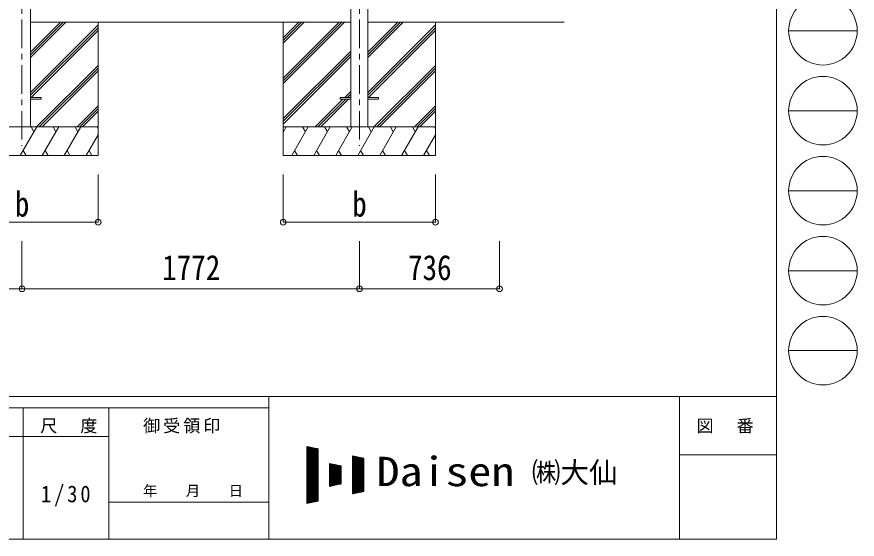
# Model space of a CAD drawing. Units: millimetres at full size, sheet at 1:30. Extents: x -8432 to 8432, y -5820 to 5820.
# Drawn here: x 4018 to 8432, y -5820 to -3077 of the extents above; entities that cross this region are included whole.
import ezdxf
from ezdxf.enums import TextEntityAlignment as Align

# ---------------------------------------------------------------- set-up
doc = ezdxf.new("R2010")
doc.units = ezdxf.units.MM
doc.header["$LTSCALE"] = 30
doc.header["$PDMODE"] = 32
doc.header["$PDSIZE"] = 30
doc.linetypes.add('CHAIN1', pattern=[8, 5, -1, 1, -1])
for name, color, linetype, lineweight in [('0-0_0', 7, 'Continuous', 9), ('0-1_本体', 5, 'CHAIN1', 9), ('0-3_ELV2', 4, 'Continuous', 9), ('0-6_OTH_LINE', 6, 'Continuous', 9), ('F-0_240', 7, 'Continuous', 9)]:
    doc.layers.add(name, color=color, linetype=linetype, lineweight=lineweight)
doc.styles.add('ＭＳ ゴシック', font='')
doc.styles.get('ＭＳ ゴシック').set_extended_font_data('MS Gothic')

msp = doc.modelspace()

# ---------------------------------------------------------------- linework, layer by layer
at = {"layer": '0-0_0'}
for p, q in [((4090.57, -3105.19), (5772.17, -3105.19)), ((4090.57, -3290.82), (4276.2, -3105.19)), ((4090.57, -3276.67), (4262.06, -3105.19)), ((4090.57, -3262.53), (4247.92, -3105.19)), ((4090.57, -3474.66), (4445.37, -3119.86)), ((4445.37, -3105.19), (4445.37, -3805.18)), ((5417.37, -3105.19), (5417.37, -3805.18)), ((5417.37, -3399.36), (5711.55, -3105.19)), ((5417.37, -3413.5), (5725.7, -3105.19)), ((5417.37, -3427.65), (5739.84, -3105.19)), ((5417.37, -3215.52), (5527.7, -3105.19)), ((5417.37, -3201.37), (5513.56, -3105.19)), ((5417.37, -3187.23), (5499.42, -3105.19)), ((5862.57, -3105.19), (6893.37, -3105.19)), ((5862.57, -3290.82), (6048.2, -3105.19)), ((5862.57, -3276.67), (6034.06, -3105.19)), ((5862.57, -3262.53), (6019.92, -3105.19)), ((5862.57, -3474.66), (6217.37, -3119.86)), ((6217.37, -3105.19), (6217.37, -3805.18)), ((4090.57, -3488.8), (4445.37, -3134.01)), ((4092.83, -3500.69), (4445.37, -3148.15)), ((5862.57, -3488.8), (6217.37, -3134.01)), ((5864.83, -3500.69), (6217.37, -3148.15)), ((5417.37, -3611.49), (5772.17, -3256.7)), ((5417.37, -3625.64), (5772.17, -3270.84)), ((5417.37, -3639.78), (5772.17, -3284.98)), ((4122.18, -3655.18), (4445.37, -3332)), ((4136.32, -3655.18), (4445.37, -3346.14)), ((5894.18, -3655.18), (6217.37, -3332)), ((5908.32, -3655.18), (6217.37, -3346.14)), ((4150.47, -3655.18), (4445.37, -3360.28)), ((5922.47, -3655.18), (6217.37, -3360.28)), ((5740.31, -3500.69), (5772.17, -3468.83)), ((5754.46, -3500.69), (5772.17, -3482.97)), ((5585.81, -3655.18), (5731.31, -3509.69)), ((5599.96, -3655.18), (5745.46, -3509.69)), ((5614.1, -3655.18), (5759.6, -3509.69)), ((5768.6, -3500.69), (5772.17, -3497.11)), ((4334.31, -3655.18), (4445.37, -3544.13)), ((4348.46, -3655.18), (4445.37, -3558.27)), ((4362.6, -3655.18), (4445.37, -3572.41)), ((6106.31, -3655.18), (6217.37, -3544.13)), ((6120.46, -3655.18), (6217.37, -3558.27)), ((6134.6, -3655.18), (6217.37, -3572.41)), ((4445.37, -3655.18), (3645.37, -3655.18)), ((4036.53, -3805.18), (4123.13, -3655.18)), ((4108.13, -3681.17), (4093.13, -3655.18)), ((4152, -3805.18), (4238.6, -3655.18)), ((4223.6, -3681.17), (4208.6, -3655.18)), ((4267.47, -3805.18), (4354.07, -3655.18)), ((4324.07, -3655.18), (4339.07, -3681.17)), ((4439.54, -3655.18), (4445.37, -3665.28)), ((6217.37, -3655.18), (5417.37, -3655.18)), ((5417.37, -3682.69), (5433.25, -3655.18)), ((5462.12, -3805.18), (5548.72, -3655.18)), ((5533.72, -3681.17), (5518.72, -3655.18)), ((5577.59, -3805.18), (5664.19, -3655.18)), ((5649.19, -3681.17), (5634.19, -3655.18)), ((5693.06, -3805.18), (5779.66, -3655.18)), ((5764.66, -3681.17), (5749.66, -3655.18)), ((5808.53, -3805.18), (5895.13, -3655.18)), ((5880.13, -3681.17), (5865.13, -3655.18)), ((5924, -3805.18), (6010.6, -3655.18)), ((5995.6, -3681.17), (5980.6, -3655.18)), ((6039.47, -3805.18), (6126.07, -3655.18)), ((6096.07, -3655.18), (6111.07, -3681.17)), ((6211.54, -3655.18), (6217.37, -3665.28)), ((4382.94, -3805.18), (4445.37, -3697.05)), ((6154.94, -3805.18), (6217.37, -3697.05)), ((4051.53, -3779.2), (4066.53, -3805.18)), ((4167, -3779.2), (4182, -3805.18)), ((4282.47, -3779.21), (4297.47, -3805.18)), ((4397.94, -3779.21), (4412.94, -3805.18)), ((5477.12, -3779.21), (5492.12, -3805.18)), ((5592.59, -3779.21), (5607.59, -3805.18)), ((5708.06, -3779.2), (5723.06, -3805.18)), ((5823.53, -3779.2), (5838.53, -3805.18)), ((5939, -3779.2), (5954, -3805.18)), ((6054.47, -3779.21), (6069.47, -3805.18)), ((6169.94, -3779.21), (6184.94, -3805.18)), ((3645.37, -3805.18), (4445.37, -3805.18)), ((5417.37, -3805.18), (6217.37, -3805.18))]:
    msp.add_line(p, q, dxfattribs=at)
at = {"layer": '0-1_本体'}
for p, q in [((4045.37, -211.62), (4045.37, -3755.19)), ((5817.37, -211.62), (5817.37, -3755.19))]:
    msp.add_line(p, q, dxfattribs=at)
at = {"layer": '0-3_ELV2'}
for p, q in [((4090.57, -176.19), (4090.57, -3655.19)), ((5772.17, -176.19), (5772.17, -3655.19)), ((5862.57, -176.19), (5862.57, -3655.19)), ((4090.57, -3500.69), (4145.37, -3500.69)), ((4090.57, -3509.69), (4145.37, -3509.69)), ((4145.37, -3500.69), (4145.37, -3509.69)), ((5717.37, -3500.69), (5717.37, -3509.69)), ((5772.17, -3500.69), (5717.37, -3500.69)), ((5772.17, -3509.69), (5717.37, -3509.69)), ((5917.37, -3500.69), (5862.57, -3500.69)), ((5917.37, -3509.69), (5862.57, -3509.69)), ((5917.37, -3500.69), (5917.37, -3509.69))]:
    msp.add_line(p, q, dxfattribs=at)
at = {"layer": '0-6_OTH_LINE'}
for p, q in [((4445.37, -4155.18), (4445.37, -3905.2)), ((5417.37, -4155.18), (5417.37, -3905.2)), ((6217.37, -4155.18), (6217.37, -3905.2)), ((3645.37, -4155.18), (4445.37, -4155.18)), ((5417.37, -4155.18), (6217.37, -4155.18)), ((4045.37, -4505.18), (4045.37, -4255.18)), ((5817.37, -4505.18), (5817.37, -4255.18)), ((6553.37, -4505.18), (6553.37, -4255.18)), ((1145.37, -4505.18), (4045.37, -4505.18)), ((4045.37, -4505.18), (5817.37, -4505.18)), ((5817.37, -4505.18), (6553.37, -4505.18))]:
    msp.add_line(p, q, dxfattribs=at)
for p in [(4445.37, -4155.18), (5417.37, -4155.18), (6217.37, -4155.18), (4045.37, -4505.18), (5817.37, -4505.18), (6553.37, -4505.18)]:
    msp.add_point(p, dxfattribs=at)
at = {"layer": 'F-0_240', "color": 5}
for p, q in [((8007.94, 5820), (8007.94, -5820)), ((-8432.06, -5070), (8007.94, -5070)), ((5341.19, -5070), (5341.19, -5820)), ((7497.94, -5070), (7497.94, -5820)), ((-8432.06, -5130), (5341.19, -5130)), ((4051.18, -5130), (4051.18, -5820)), ((4501.18, -5130), (4501.18, -5820)), ((2701.18, -5280), (4501.18, -5280)), ((7497.94, -5377.5), (8007.94, -5377.5)), ((4501.18, -5625), (5341.19, -5625)), ((-8432.06, -5820), (8007.94, -5820))]:
    msp.add_line(p, q, dxfattribs=at)
at = {"layer": 'F-0_240', "color": 4}
for p, q in [((8072.06, -3150), (8432.06, -3150)), ((8072.06, -3570), (8432.06, -3570)), ((8072.06, -3990), (8432.06, -3990)), ((8072.06, -4410), (8432.06, -4410)), ((8072.06, -4830), (8432.06, -4830))]:
    msp.add_line(p, q, dxfattribs=at)
at = {"layer": 'F-0_240'}
for p, q in [((5541.15, -5332.6), (5601.15, -5345.1)), ((5541.15, -5332.6), (5541.15, -5632.6)), ((5541.15, -5335.42), (5554.7, -5335.42)), ((5541.15, -5338.42), (5569.1, -5338.42)), ((5542.92, -5632.23), (5542.92, -5332.97)), ((5545.92, -5631.61), (5545.92, -5333.6)), ((5548.92, -5630.98), (5548.92, -5334.22)), ((5551.92, -5630.36), (5551.92, -5334.85)), ((5554.92, -5629.73), (5554.92, -5335.47)), ((5557.92, -5629.11), (5557.92, -5336.1)), ((5560.92, -5628.48), (5560.92, -5336.72)), ((5563.92, -5627.86), (5563.92, -5337.35)), ((5566.92, -5627.23), (5566.92, -5337.97)), ((5569.92, -5626.61), (5569.92, -5338.6)), ((5572.92, -5625.98), (5572.92, -5339.22)), ((5575.92, -5625.36), (5575.92, -5339.85)), ((5578.92, -5624.73), (5578.92, -5340.47)), ((5541.15, -5341.42), (5583.5, -5341.42)), ((5541.15, -5344.42), (5597.9, -5344.42)), ((5541.15, -5347.42), (5601.15, -5347.42)), ((5541.15, -5350.42), (5601.15, -5350.42)), ((5541.15, -5353.42), (5601.15, -5353.42)), ((5541.15, -5356.42), (5601.15, -5356.42)), ((5541.15, -5359.42), (5601.15, -5359.42)), ((5541.15, -5362.42), (5601.15, -5362.42)), ((5541.15, -5365.42), (5601.15, -5365.42)), ((5541.15, -5368.42), (5601.15, -5368.42)), ((5541.15, -5371.42), (5601.15, -5371.42)), ((5541.15, -5374.42), (5601.15, -5374.42)), ((5541.15, -5377.42), (5601.15, -5377.42)), ((5541.15, -5380.42), (5601.15, -5380.42)), ((5541.15, -5383.42), (5601.15, -5383.42)), ((5581.92, -5624.11), (5581.92, -5341.1)), ((5584.92, -5623.48), (5584.92, -5341.72)), ((5587.92, -5622.86), (5587.92, -5342.35)), ((5590.92, -5622.23), (5590.92, -5342.97)), ((5593.92, -5621.61), (5593.92, -5343.6)), ((5596.92, -5620.98), (5596.92, -5344.22)), ((5599.92, -5620.36), (5599.92, -5344.85)), ((5601.15, -5345.1), (5601.15, -5620.1)), ((5781.15, -5382.6), (5841.15, -5395.1)), ((5781.15, -5382.6), (5781.15, -5582.6)), ((5781.15, -5383.42), (5785.1, -5383.42)), ((5782.92, -5582.23), (5782.92, -5382.97)), ((5785.92, -5581.61), (5785.92, -5383.6)), ((5788.92, -5580.98), (5788.92, -5384.22)), ((5791.92, -5580.36), (5791.92, -5384.85)), ((5541.15, -5386.42), (5601.15, -5386.42)), ((5541.15, -5389.42), (5601.15, -5389.42)), ((5541.15, -5392.42), (5601.15, -5392.42)), ((5541.15, -5395.42), (5601.15, -5395.42)), ((5541.15, -5398.42), (5601.15, -5398.42)), ((5541.15, -5401.42), (5601.15, -5401.42)), ((5541.15, -5404.42), (5601.15, -5404.42)), ((5541.15, -5407.42), (5601.15, -5407.42)), ((5541.15, -5410.42), (5601.15, -5410.42)), ((5541.15, -5413.42), (5601.15, -5413.42)), ((5541.15, -5416.42), (5601.15, -5416.42)), ((5541.15, -5419.42), (5601.15, -5419.42)), ((5541.15, -5422.42), (5601.15, -5422.42)), ((5541.15, -5425.42), (5601.15, -5425.42)), ((5541.15, -5428.42), (5601.15, -5428.42)), ((5661.15, -5422.6), (5721.15, -5435.1)), ((5661.15, -5422.6), (5661.15, -5542.6)), ((5661.15, -5425.42), (5674.7, -5425.42)), ((5661.15, -5428.42), (5689.1, -5428.42)), ((5662.92, -5542.23), (5662.92, -5422.97)), ((5665.92, -5541.61), (5665.92, -5423.6)), ((5668.92, -5540.98), (5668.92, -5424.22)), ((5671.92, -5540.36), (5671.92, -5424.85)), ((5674.92, -5539.73), (5674.92, -5425.47)), ((5677.92, -5539.11), (5677.92, -5426.1)), ((5680.92, -5538.48), (5680.92, -5426.72)), ((5683.92, -5537.86), (5683.92, -5427.35)), ((5686.92, -5537.23), (5686.92, -5427.97)), ((5689.92, -5536.61), (5689.92, -5428.6)), ((5781.15, -5386.42), (5799.5, -5386.42)), ((5781.15, -5389.42), (5813.9, -5389.42)), ((5781.15, -5392.42), (5828.3, -5392.42)), ((5781.15, -5395.42), (5841.15, -5395.42)), ((5781.15, -5398.42), (5841.15, -5398.42)), ((5781.15, -5401.42), (5841.15, -5401.42)), ((5781.15, -5404.42), (5841.15, -5404.42)), ((5781.15, -5407.42), (5841.15, -5407.42)), ((5781.15, -5410.42), (5841.15, -5410.42)), ((5781.15, -5413.42), (5841.15, -5413.42)), ((5781.15, -5416.42), (5841.15, -5416.42)), ((5781.15, -5419.42), (5841.15, -5419.42)), ((5781.15, -5422.42), (5841.15, -5422.42)), ((5781.15, -5425.42), (5841.15, -5425.42)), ((5781.15, -5428.42), (5841.15, -5428.42)), ((5794.92, -5579.73), (5794.92, -5385.47)), ((5797.92, -5579.11), (5797.92, -5386.1)), ((5800.92, -5578.48), (5800.92, -5386.72)), ((5803.92, -5577.86), (5803.92, -5387.35)), ((5806.92, -5577.23), (5806.92, -5387.97)), ((5809.92, -5576.61), (5809.92, -5388.6)), ((5812.92, -5575.98), (5812.92, -5389.22)), ((5815.92, -5575.36), (5815.92, -5389.85)), ((5818.92, -5574.73), (5818.92, -5390.47)), ((5821.92, -5574.11), (5821.92, -5391.1)), ((5824.92, -5573.48), (5824.92, -5391.72)), ((5827.92, -5572.86), (5827.92, -5392.35)), ((5830.92, -5572.23), (5830.92, -5392.97)), ((5833.92, -5571.61), (5833.92, -5393.6)), ((5836.92, -5570.98), (5836.92, -5394.22)), ((5839.92, -5570.36), (5839.92, -5394.85)), ((5841.15, -5395.1), (5841.15, -5570.1)), ((5541.15, -5431.42), (5601.15, -5431.42)), ((5541.15, -5434.42), (5601.15, -5434.42)), ((5541.15, -5437.42), (5601.15, -5437.42)), ((5541.15, -5440.42), (5601.15, -5440.42)), ((5541.15, -5443.42), (5601.15, -5443.42)), ((5541.15, -5446.42), (5601.15, -5446.42)), ((5541.15, -5449.42), (5601.15, -5449.42)), ((5541.15, -5452.42), (5601.15, -5452.42)), ((5541.15, -5455.42), (5601.15, -5455.42)), ((5541.15, -5458.42), (5601.15, -5458.42)), ((5541.15, -5461.42), (5601.15, -5461.42)), ((5541.15, -5464.42), (5601.15, -5464.42)), ((5541.15, -5467.42), (5601.15, -5467.42)), ((5541.15, -5470.42), (5601.15, -5470.42)), ((5661.15, -5431.42), (5703.5, -5431.42)), ((5661.15, -5434.42), (5717.9, -5434.42)), ((5661.15, -5437.42), (5721.15, -5437.42)), ((5661.15, -5440.42), (5721.15, -5440.42)), ((5661.15, -5443.42), (5721.15, -5443.42)), ((5661.15, -5446.42), (5721.15, -5446.42)), ((5661.15, -5449.42), (5721.15, -5449.42)), ((5661.15, -5452.42), (5721.15, -5452.42)), ((5661.15, -5455.42), (5721.15, -5455.42)), ((5661.15, -5458.42), (5721.15, -5458.42)), ((5661.15, -5461.42), (5721.15, -5461.42)), ((5661.15, -5464.42), (5721.15, -5464.42)), ((5661.15, -5467.42), (5721.15, -5467.42)), ((5661.15, -5470.42), (5721.15, -5470.42)), ((5692.92, -5535.98), (5692.92, -5429.22)), ((5695.92, -5535.36), (5695.92, -5429.85)), ((5698.92, -5534.73), (5698.92, -5430.47)), ((5701.92, -5534.11), (5701.92, -5431.1)), ((5704.92, -5533.48), (5704.92, -5431.72)), ((5707.92, -5532.86), (5707.92, -5432.35)), ((5710.92, -5532.23), (5710.92, -5432.97)), ((5713.92, -5531.61), (5713.92, -5433.6)), ((5716.92, -5530.98), (5716.92, -5434.22)), ((5719.92, -5530.36), (5719.92, -5434.85)), ((5721.15, -5435.1), (5721.15, -5530.1)), ((5781.15, -5431.42), (5841.15, -5431.42)), ((5781.15, -5434.42), (5841.15, -5434.42)), ((5781.15, -5437.42), (5841.15, -5437.42)), ((5781.15, -5440.42), (5841.15, -5440.42)), ((5781.15, -5443.42), (5841.15, -5443.42)), ((5781.15, -5446.42), (5841.15, -5446.42)), ((5781.15, -5449.42), (5841.15, -5449.42)), ((5781.15, -5452.42), (5841.15, -5452.42)), ((5781.15, -5455.42), (5841.15, -5455.42)), ((5781.15, -5458.42), (5841.15, -5458.42)), ((5781.15, -5461.42), (5841.15, -5461.42)), ((5781.15, -5464.42), (5841.15, -5464.42)), ((5781.15, -5467.42), (5841.15, -5467.42)), ((5781.15, -5470.42), (5841.15, -5470.42)), ((5541.15, -5473.42), (5601.15, -5473.42)), ((5541.15, -5476.42), (5601.15, -5476.42)), ((5541.15, -5479.42), (5601.15, -5479.42)), ((5541.15, -5482.42), (5601.15, -5482.42)), ((5541.15, -5485.42), (5601.15, -5485.42)), ((5541.15, -5488.42), (5601.15, -5488.42)), ((5541.15, -5491.42), (5601.15, -5491.42)), ((5541.15, -5494.42), (5601.15, -5494.42)), ((5541.15, -5497.42), (5601.15, -5497.42)), ((5541.15, -5500.42), (5601.15, -5500.42)), ((5541.15, -5503.42), (5601.15, -5503.42)), ((5541.15, -5506.42), (5601.15, -5506.42)), ((5541.15, -5509.42), (5601.15, -5509.42)), ((5541.15, -5512.42), (5601.15, -5512.42)), ((5541.15, -5515.42), (5601.15, -5515.42)), ((5661.15, -5473.42), (5721.15, -5473.42)), ((5661.15, -5476.42), (5721.15, -5476.42)), ((5661.15, -5479.42), (5721.15, -5479.42)), ((5661.15, -5482.42), (5721.15, -5482.42)), ((5661.15, -5485.42), (5721.15, -5485.42)), ((5661.15, -5488.42), (5721.15, -5488.42)), ((5661.15, -5491.42), (5721.15, -5491.42)), ((5661.15, -5494.42), (5721.15, -5494.42)), ((5661.15, -5497.42), (5721.15, -5497.42)), ((5661.15, -5500.42), (5721.15, -5500.42)), ((5661.15, -5503.42), (5721.15, -5503.42)), ((5661.15, -5506.42), (5721.15, -5506.42)), ((5661.15, -5509.42), (5721.15, -5509.42)), ((5661.15, -5512.42), (5721.15, -5512.42)), ((5661.15, -5515.42), (5721.15, -5515.42)), ((5781.15, -5473.42), (5841.15, -5473.42)), ((5781.15, -5476.42), (5841.15, -5476.42)), ((5781.15, -5479.42), (5841.15, -5479.42)), ((5781.15, -5482.42), (5841.15, -5482.42)), ((5781.15, -5485.42), (5841.15, -5485.42)), ((5781.15, -5488.42), (5841.15, -5488.42)), ((5781.15, -5491.42), (5841.15, -5491.42)), ((5781.15, -5494.42), (5841.15, -5494.42)), ((5781.15, -5497.42), (5841.15, -5497.42)), ((5781.15, -5500.42), (5841.15, -5500.42)), ((5781.15, -5503.42), (5841.15, -5503.42)), ((5781.15, -5506.42), (5841.15, -5506.42)), ((5781.15, -5509.42), (5841.15, -5509.42)), ((5781.15, -5512.42), (5841.15, -5512.42)), ((5781.15, -5515.42), (5841.15, -5515.42)), ((5541.15, -5518.42), (5601.15, -5518.42)), ((5541.15, -5521.42), (5601.15, -5521.42)), ((5541.15, -5524.42), (5601.15, -5524.42)), ((5541.15, -5527.42), (5601.15, -5527.42)), ((5541.15, -5530.42), (5601.15, -5530.42)), ((5541.15, -5533.42), (5601.15, -5533.42)), ((5541.15, -5536.42), (5601.15, -5536.42)), ((5541.15, -5539.42), (5601.15, -5539.42)), ((5541.15, -5542.42), (5601.15, -5542.42)), ((5541.15, -5545.42), (5601.15, -5545.42)), ((5541.15, -5548.42), (5601.15, -5548.42)), ((5541.15, -5551.42), (5601.15, -5551.42)), ((5541.15, -5554.42), (5601.15, -5554.42)), ((5541.15, -5557.42), (5601.15, -5557.42)), ((5541.15, -5560.42), (5601.15, -5560.42)), ((5661.15, -5518.42), (5721.15, -5518.42)), ((5661.15, -5521.42), (5721.15, -5521.42)), ((5661.15, -5524.42), (5721.15, -5524.42)), ((5661.15, -5527.42), (5721.15, -5527.42)), ((5661.15, -5542.6), (5721.15, -5530.1)), ((5661.15, -5530.42), (5719.6, -5530.42)), ((5661.15, -5533.42), (5705.2, -5533.42)), ((5661.15, -5536.42), (5690.8, -5536.42)), ((5661.15, -5539.42), (5676.4, -5539.42)), ((5661.15, -5542.42), (5662, -5542.42)), ((5781.15, -5518.42), (5841.15, -5518.42)), ((5781.15, -5521.42), (5841.15, -5521.42)), ((5781.15, -5524.42), (5841.15, -5524.42)), ((5781.15, -5527.42), (5841.15, -5527.42)), ((5781.15, -5530.42), (5841.15, -5530.42)), ((5781.15, -5533.42), (5841.15, -5533.42)), ((5781.15, -5536.42), (5841.15, -5536.42)), ((5781.15, -5539.42), (5841.15, -5539.42)), ((5781.15, -5542.42), (5841.15, -5542.42)), ((5781.15, -5545.42), (5841.15, -5545.42)), ((5781.15, -5548.42), (5841.15, -5548.42)), ((5781.15, -5551.42), (5841.15, -5551.42)), ((5781.15, -5554.42), (5841.15, -5554.42)), ((5781.15, -5557.42), (5841.15, -5557.42)), ((5781.15, -5560.42), (5841.15, -5560.42)), ((5541.15, -5563.42), (5601.15, -5563.42)), ((5541.15, -5566.42), (5601.15, -5566.42)), ((5541.15, -5569.42), (5601.15, -5569.42)), ((5541.15, -5572.42), (5601.15, -5572.42)), ((5541.15, -5575.42), (5601.15, -5575.42)), ((5541.15, -5578.42), (5601.15, -5578.42)), ((5541.15, -5581.42), (5601.15, -5581.42)), ((5541.15, -5584.42), (5601.15, -5584.42)), ((5541.15, -5587.42), (5601.15, -5587.42)), ((5541.15, -5590.42), (5601.15, -5590.42)), ((5541.15, -5593.42), (5601.15, -5593.42)), ((5541.15, -5596.42), (5601.15, -5596.42)), ((5541.15, -5599.42), (5601.15, -5599.42)), ((5541.15, -5602.42), (5601.15, -5602.42)), ((5541.15, -5605.42), (5601.15, -5605.42)), ((5781.15, -5563.42), (5841.15, -5563.42)), ((5781.15, -5566.42), (5841.15, -5566.42)), ((5781.15, -5569.42), (5841.15, -5569.42)), ((5841.15, -5570.1), (5781.15, -5582.6)), ((5781.15, -5572.42), (5830, -5572.42)), ((5781.15, -5575.42), (5815.6, -5575.42)), ((5781.15, -5578.42), (5801.2, -5578.42)), ((5781.15, -5581.42), (5786.8, -5581.42)), ((5541.15, -5608.42), (5601.15, -5608.42)), ((5541.15, -5611.42), (5601.15, -5611.42)), ((5541.15, -5614.42), (5601.15, -5614.42)), ((5541.15, -5617.42), (5601.15, -5617.42)), ((5601.15, -5620.1), (5541.15, -5632.6)), ((5541.15, -5620.42), (5599.6, -5620.42)), ((5541.15, -5623.42), (5585.2, -5623.42)), ((5541.15, -5626.42), (5570.8, -5626.42)), ((5541.15, -5629.42), (5556.4, -5629.42)), ((5541.15, -5632.42), (5542, -5632.42))]:
    msp.add_line(p, q, dxfattribs=at)
at = {"layer": 'F-0_240', "color": 4}
for centre in [(8252.05, -3150), (8252.05, -3570), (8252.05, -3990), (8252.05, -4410), (8252.05, -4830)]:
    msp.add_circle(centre, 180, dxfattribs=at)

# ---------------------------------------------------------------- texts
at = {"layer": '0-6_OTH_LINE', "color": 7, "style": 'ＭＳ ゴシック', "width": 0.85}
for s, p in [('b', (4007.87, -4165.18)), ('b', (5779.87, -4165.18)), ('1772', (4781.37, -4499.18)), ('736', (6072.87, -4499.18))]:
    msp.add_text(s, height=132, dxfattribs=at).set_placement(p, align=Align.BOTTOM_LEFT)
at = {"layer": 'F-0_240', "style": 'ＭＳ ゴシック', "width": 1.15}
msp.add_text('Daisen', height=154, dxfattribs=at).set_placement((5908.01, -5587.6), align=Align.BOTTOM_LEFT)
at = {"layer": 'F-0_240', "style": 'ＭＳ ゴシック'}
for s, height, p in [('㈱大仙\u3000', 110, (6723.41, -5557.6)), ('年\u3000\u3000月\u3000\u3000日', 54.99, (4681.19, -5610))]:
    msp.add_text(s, height=height, dxfattribs=at).set_placement(p, align=Align.BOTTOM_LEFT)
at = {"layer": 'F-0_240', "attachment_point": 7, "style": 'ＭＳ ゴシック'}
for s, insert, char_height in [('\\T1.17;尺\u3000度', (4141.19, -5265), 65.98), ('\\T1.17;御受領印', (4681.18, -5265), 65.98), ('\\T1.17;図\u3000番', (7587.94, -5265), 65.98), ('\\T1.28;\\W0.9;1/30', (4144.93, -5647.5), 87.98)]:
    msp.add_mtext(s, dxfattribs=dict(at, insert=insert, char_height=char_height))

doc.saveas('drawing.dxf')
